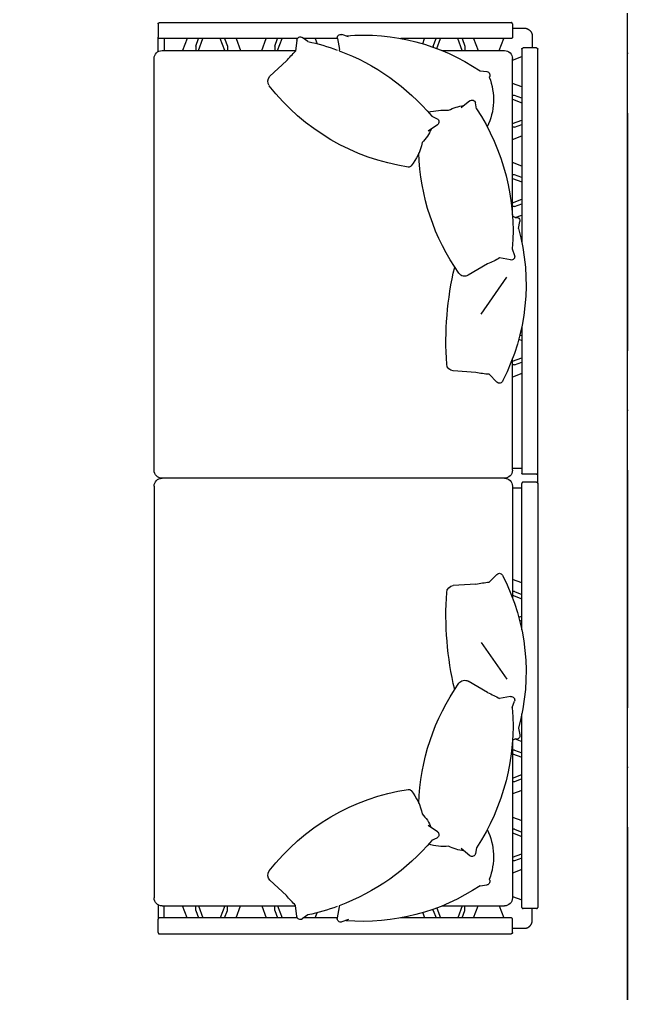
# Model space of a CAD drawing. Header units: millimetres. Extents: x 82776 to 137242, y 11666 to 27998.
# Drawn here: x 104416.7 to 104570.3, y 27230.4 to 27476.3 of the extents above; entities that cross this region are included whole.
import ezdxf

# ---------------------------------------------------------------- set-up
doc = ezdxf.new("R2010")
doc.units = ezdxf.units.MM
doc.linetypes.add('ACAD_ISO10W100', pattern=[18, 12, -3, 0, -3])
doc.layers.add('0_IFC_Area', color=100, linetype='Continuous', plot=False)
for name, color, linetype in [('0_IFC_Grid', 14, 'ACAD_ISO10W100'), ('2_IFC_Wall', 130, 'Continuous'), ('6_IFC_Furniture', 35, 'Continuous')]:
    doc.layers.add(name, color=color, linetype=linetype)

# ---------------------------------------------------------------- blocks, each defined once
blk = doc.blocks.new('bdlobitkoltuk1pl')
blk.add_wipeout([(114.38, -95.91), (114.78, -95.88), (114.91, -95.8), (114.93, -95.81), (114.98, -95.68), (115, -95.6), (115, -6.69), (114.94, -6.51), (114.96, -6.47), (114.86, -6.44), (114.7, -6.39), (113.61, -6.39), (113.61, -3.25), (113.6, -3.21), (113.56, -2.93), (113.43, -2.56), (113.35, -2.4), (113.26, -2.25), (113.23, -2.21), (113.08, -2.03), (112.95, -1.9), (112.81, -1.79), (112.58, -1.63), (112.3, -1.51), (112.12, -1.45), (111.77, -1.39), (111.61, -1.39), (108.61, -1.39), (108.61, -1.09), (108.61, -0.3), (108.6, -0.23), (108.59, -0.19), (108.56, -0.13), (108.44, -0.03), (108.37, -0.01), (108.34, 0), (-108.32, 0.01), (-108.32, 0.02), (-108.43, -0.02), (-108.49, -0.06), (-108.52, -0.09), (-108.58, -0.17), (-108.61, -1.39), (-111.61, -1.39), (-111.79, -1.4), (-111.79, -1.4), (-112.12, -1.45), (-112.14, -1.46), (-112.39, -1.55), (-112.46, -1.58), (-112.77, -1.76), (-112.79, -1.74), (-113.06, -2.01), (-113.08, -2), (-113.29, -2.29), (-113.33, -2.36), (-113.45, -2.61), (-113.48, -2.67), (-113.56, -2.93), (-113.56, -2.95), (-113.61, -3.3), (-113.61, -6.39), (-114.7, -6.39), (-114.73, -6.39), (-114.77, -6.4), (-114.8, -6.4), (-114.83, -6.42), (-114.85, -6.43), (-114.89, -6.45), (-114.9, -6.46), (-114.93, -6.49), (-114.95, -6.52), (-114.96, -6.54), (-114.98, -6.57), (-114.99, -6.6), (-114.99, -6.62), (-115, -6.66), (-115, -6.69), (-115, -95.59), (-114.99, -95.65), (-114.98, -95.69), (-114.97, -95.72), (-114.95, -95.76), (-114.94, -95.76), (-114.92, -95.79), (-114.89, -95.82), (-114.86, -95.84), (-114.81, -95.87), (-114.76, -95.88), (-114.72, -95.89), (-114.67, -95.89), (-107.69, -95.89), (-107.59, -96.03), (-107.59, -96.03), (-107.37, -96.3), (-107.37, -96.3), (-107.19, -96.46), (-106.91, -96.65), (-106.91, -96.65), (-106.54, -96.8), (-106.31, -96.85), (-105.95, -96.89), (105.95, -96.89), (106.66, -96.76), (107.37, -96.3), (107.69, -95.89)]).dxf.layer = '6_IFC_Furniture'
at = {"layer": '6_IFC_Furniture'}
for p, q in [((-1.3, 0), (1.3, 0)), ((-108.31, -4), (-107.88, -4)), ((-63.08, -4.86), (-64.78, -4.51)), ((63.08, -4.86), (64.78, -4.51)), ((108.31, -4), (107.88, -4)), ((-66.38, -6.39), (-105.95, -6.39)), ((-57.9, -6.42), (-56.26, -5.86)), ((-55.11, -6.85), (-55.63, -9.63)), ((-2, -6.39), (-30.12, -6.39)), ((2, -6.39), (30.12, -6.39)), ((55.11, -6.85), (55.63, -9.63)), ((57.9, -6.42), (56.26, -5.86)), ((66.38, -6.39), (105.95, -6.39)), ((-107.95, -24.16), (-107.95, -8.39)), ((-41.44, -14.25), (-50.74, -7.84)), ((0, -8.39), (0, -94.89)), ((0, -8.39), (0, -94.89)), ((41.44, -14.25), (50.74, -7.84)), ((107.95, -24.16), (107.95, -8.39)), ((-24.26, -10.3), (-26.25, -12.3)), ((24.26, -10.3), (26.25, -12.3)), ((-102.85, -14.58), (-102.65, -12.85)), ((-54.12, -12.67), (-51.23, -17.56)), ((54.12, -12.67), (51.23, -17.56)), ((102.85, -14.58), (102.65, -12.85)), ((-95.27, -17.15), (-93.48, -19.33)), ((-93.28, -15.47), (-94.74, -15.72)), ((-26.72, -15.65), (-27.08, -21.33)), ((26.72, -15.65), (27.08, -21.33)), ((93.28, -15.47), (94.74, -15.72)), ((95.27, -17.15), (93.48, -19.33)), ((-91.39, -26.76), (-90.73, -25.43)), ((-89.21, -25.33), (-87.64, -27.67)), ((89.21, -25.33), (87.64, -27.67)), ((91.39, -26.76), (90.73, -25.43)), ((-111.41, -47.82), (-111.98, -49.46)), ((111.41, -47.82), (111.98, -49.46)), ((-110.99, -50.61), (-108.22, -50.1)), ((110.99, -50.61), (108.22, -50.1)), ((-110.22, -58.05), (-111.24, -59.46)), ((110.22, -58.05), (111.24, -59.46)), ((-110.62, -60.85), (-107.81, -61.15)), ((-107.95, -94.89), (-107.95, -61.13)), ((110.62, -60.85), (107.81, -61.15)), ((107.95, -94.89), (107.95, -61.13)), ((-105.33, -63.46), (-101.47, -67.63)), ((105.33, -63.46), (101.47, -67.63)), ((-2, -96.89), (-105.95, -96.89)), ((2, -96.89), (105.95, -96.89))]:
    blk.add_line(p, q, dxfattribs=at)
for points in [[(-108.61, -0.3), (-108.61, -0.29), (-108.61, -0.29), (-108.61, -0.28), (-108.61, -0.27), (-108.61, -0.27), (-108.61, -0.26), (-108.61, -0.25), (-108.61, -0.25), (-108.61, -0.24), (-108.6, -0.23), (-108.6, -0.22), (-108.6, -0.22), (-108.6, -0.21), (-108.6, -0.2), (-108.59, -0.2), (-108.59, -0.19), (-108.59, -0.18), (-108.59, -0.18), (-108.58, -0.17), (-108.58, -0.16), (-108.58, -0.16), (-108.57, -0.15), (-108.57, -0.14), (-108.56, -0.14), (-108.56, -0.13), (-108.55, -0.12), (-108.55, -0.12), (-108.55, -0.11), (-108.54, -0.1), (-108.54, -0.1), (-108.53, -0.09), (-108.52, -0.09), (-108.52, -0.08), (-108.51, -0.08), (-108.51, -0.07), (-108.5, -0.07), (-108.5, -0.06), (-108.49, -0.06), (-108.48, -0.05), (-108.48, -0.05), (-108.47, -0.04), (-108.46, -0.04), (-108.46, -0.04), (-108.45, -0.03), (-108.44, -0.03), (-108.44, -0.03), (-108.43, -0.02), (-108.42, -0.02), (-108.42, -0.02), (-108.41, -0.02), (-108.4, -0.01), (-108.4, -0.01), (-108.39, -0.01), (-108.38, -0.01), (-108.37, -0.01), (-108.37, -0.01), (-108.36, 0), (-108.35, 0), (-108.35, 0), (-108.34, 0), (-108.33, 0), (-108.33, 0), (-108.32, 0), (-108.31, 0)], [(-1.3, 0), (-108.31, 0)], [(-1, -0.3), (-1, -0.29), (-1, -0.29), (-1, -0.28), (-1, -0.27), (-1, -0.27), (-1, -0.26), (-1, -0.25), (-1.01, -0.25), (-1.01, -0.24), (-1.01, -0.23), (-1.01, -0.22), (-1.01, -0.22), (-1.01, -0.21), (-1.02, -0.2), (-1.02, -0.2), (-1.02, -0.19), (-1.02, -0.18), (-1.03, -0.18), (-1.03, -0.17), (-1.03, -0.16), (-1.04, -0.16), (-1.04, -0.15), (-1.04, -0.14), (-1.05, -0.14), (-1.05, -0.13), (-1.06, -0.12), (-1.06, -0.12), (-1.07, -0.11), (-1.07, -0.1), (-1.08, -0.1), (-1.08, -0.09), (-1.09, -0.09), (-1.09, -0.08), (-1.1, -0.08), (-1.1, -0.07), (-1.11, -0.07), (-1.12, -0.06), (-1.12, -0.06), (-1.13, -0.05), (-1.14, -0.05), (-1.14, -0.04), (-1.15, -0.04), (-1.16, -0.04), (-1.16, -0.03), (-1.17, -0.03), (-1.18, -0.03), (-1.18, -0.02), (-1.19, -0.02), (-1.2, -0.02), (-1.2, -0.02), (-1.21, -0.01), (-1.22, -0.01), (-1.22, -0.01), (-1.23, -0.01), (-1.24, -0.01), (-1.25, -0.01), (-1.25, 0), (-1.26, 0), (-1.27, 0), (-1.27, 0), (-1.28, 0), (-1.29, 0), (-1.29, 0), (-1.3, 0)], [(1, -0.3), (1, -0.29), (1, -0.29), (1, -0.28), (1, -0.27), (1, -0.27), (1, -0.26), (1, -0.25), (1.01, -0.25), (1.01, -0.24), (1.01, -0.23), (1.01, -0.22), (1.01, -0.22), (1.01, -0.21), (1.02, -0.2), (1.02, -0.2), (1.02, -0.19), (1.02, -0.18), (1.03, -0.18), (1.03, -0.17), (1.03, -0.16), (1.04, -0.16), (1.04, -0.15), (1.04, -0.14), (1.05, -0.14), (1.05, -0.13), (1.06, -0.12), (1.06, -0.12), (1.07, -0.11), (1.07, -0.1), (1.08, -0.1), (1.08, -0.09), (1.09, -0.09), (1.09, -0.08), (1.1, -0.08), (1.1, -0.07), (1.11, -0.07), (1.12, -0.06), (1.12, -0.06), (1.13, -0.05), (1.14, -0.05), (1.14, -0.04), (1.15, -0.04), (1.16, -0.04), (1.16, -0.03), (1.17, -0.03), (1.18, -0.03), (1.18, -0.02), (1.19, -0.02), (1.2, -0.02), (1.2, -0.02), (1.21, -0.01), (1.22, -0.01), (1.22, -0.01), (1.23, -0.01), (1.24, -0.01), (1.25, -0.01), (1.25, 0), (1.26, 0), (1.27, 0), (1.27, 0), (1.28, 0), (1.29, 0), (1.29, 0), (1.3, 0)], [(1.3, 0), (108.31, 0)], [(108.61, -0.3), (108.61, -0.29), (108.61, -0.29), (108.61, -0.28), (108.61, -0.27), (108.61, -0.27), (108.61, -0.26), (108.61, -0.25), (108.61, -0.25), (108.61, -0.24), (108.6, -0.23), (108.6, -0.22), (108.6, -0.22), (108.6, -0.21), (108.6, -0.2), (108.59, -0.2), (108.59, -0.19), (108.59, -0.18), (108.59, -0.18), (108.58, -0.17), (108.58, -0.16), (108.58, -0.16), (108.57, -0.15), (108.57, -0.14), (108.56, -0.14), (108.56, -0.13), (108.55, -0.12), (108.55, -0.12), (108.55, -0.11), (108.54, -0.1), (108.54, -0.1), (108.53, -0.09), (108.52, -0.09), (108.52, -0.08), (108.51, -0.08), (108.51, -0.07), (108.5, -0.07), (108.5, -0.06), (108.49, -0.06), (108.48, -0.05), (108.48, -0.05), (108.47, -0.04), (108.46, -0.04), (108.46, -0.04), (108.45, -0.03), (108.44, -0.03), (108.44, -0.03), (108.43, -0.02), (108.42, -0.02), (108.42, -0.02), (108.41, -0.02), (108.4, -0.01), (108.4, -0.01), (108.39, -0.01), (108.38, -0.01), (108.37, -0.01), (108.37, -0.01), (108.36, 0), (108.35, 0), (108.35, 0), (108.34, 0), (108.33, 0), (108.33, 0), (108.32, 0), (108.31, 0)], [(-113.61, -3.39), (-113.61, -3.34), (-113.61, -3.3), (-113.61, -3.25), (-113.6, -3.21), (-113.6, -3.16), (-113.59, -3.12), (-113.59, -3.07), (-113.58, -3.02), (-113.57, -2.98), (-113.56, -2.93), (-113.55, -2.88), (-113.54, -2.84), (-113.52, -2.79), (-113.51, -2.74), (-113.49, -2.7), (-113.47, -2.65), (-113.45, -2.61), (-113.43, -2.56), (-113.41, -2.51), (-113.39, -2.47), (-113.37, -2.42), (-113.34, -2.38), (-113.31, -2.34), (-113.29, -2.29), (-113.26, -2.25), (-113.23, -2.21), (-113.2, -2.17), (-113.17, -2.13), (-113.13, -2.09), (-113.1, -2.05), (-113.06, -2.01), (-113.03, -1.97), (-112.99, -1.94), (-112.95, -1.9), (-112.91, -1.87), (-112.87, -1.83), (-112.83, -1.8), (-112.79, -1.77), (-112.75, -1.74), (-112.71, -1.71), (-112.66, -1.69), (-112.62, -1.66), (-112.58, -1.63), (-112.53, -1.61), (-112.49, -1.59), (-112.44, -1.57), (-112.39, -1.55), (-112.35, -1.53), (-112.3, -1.51), (-112.26, -1.49), (-112.21, -1.48), (-112.16, -1.46), (-112.12, -1.45), (-112.07, -1.44), (-112.02, -1.43), (-111.98, -1.42), (-111.93, -1.41), (-111.88, -1.41), (-111.84, -1.4), (-111.79, -1.4), (-111.75, -1.39), (-111.7, -1.39), (-111.66, -1.39), (-111.61, -1.39)], [(-111.61, -1.39), (-108.61, -1.39)], [(-108.61, -0.3), (-108.61, -2.7)], [(-1, -0.3), (-1, -3.7)], [(1, -0.3), (1, -3.7)], [(108.61, -0.3), (108.61, -2.7)], [(111.61, -1.39), (108.61, -1.39)], [(113.61, -3.39), (113.61, -3.34), (113.61, -3.3), (113.61, -3.25), (113.6, -3.21), (113.6, -3.16), (113.59, -3.12), (113.59, -3.07), (113.58, -3.02), (113.57, -2.98), (113.56, -2.93), (113.55, -2.88), (113.54, -2.84), (113.52, -2.79), (113.51, -2.74), (113.49, -2.7), (113.47, -2.65), (113.45, -2.61), (113.43, -2.56), (113.41, -2.51), (113.39, -2.47), (113.37, -2.42), (113.34, -2.38), (113.31, -2.34), (113.29, -2.29), (113.26, -2.25), (113.23, -2.21), (113.2, -2.17), (113.17, -2.13), (113.13, -2.09), (113.1, -2.05), (113.06, -2.01), (113.03, -1.97), (112.99, -1.94), (112.95, -1.9), (112.91, -1.87), (112.87, -1.83), (112.83, -1.8), (112.79, -1.77), (112.75, -1.74), (112.71, -1.71), (112.66, -1.69), (112.62, -1.66), (112.58, -1.63), (112.53, -1.61), (112.49, -1.59), (112.44, -1.57), (112.39, -1.55), (112.35, -1.53), (112.3, -1.51), (112.26, -1.49), (112.21, -1.48), (112.16, -1.46), (112.12, -1.45), (112.07, -1.44), (112.02, -1.43), (111.98, -1.42), (111.93, -1.41), (111.88, -1.41), (111.84, -1.4), (111.79, -1.4), (111.75, -1.39), (111.7, -1.39), (111.66, -1.39), (111.61, -1.39)], [(-113.61, -6.39), (-113.61, -3.39)], [(-108.61, -2.7), (-108.61, -3.7)], [(-108.31, -4), (-108.32, -4), (-108.33, -4), (-108.33, -4), (-108.34, -4), (-108.35, -4), (-108.36, -4), (-108.36, -4), (-108.37, -4), (-108.38, -4), (-108.38, -3.99), (-108.39, -3.99), (-108.4, -3.99), (-108.4, -3.99), (-108.41, -3.99), (-108.42, -3.98), (-108.43, -3.98), (-108.43, -3.98), (-108.44, -3.98), (-108.45, -3.97), (-108.45, -3.97), (-108.46, -3.97), (-108.47, -3.96), (-108.47, -3.96), (-108.48, -3.95), (-108.48, -3.95), (-108.49, -3.95), (-108.5, -3.94), (-108.5, -3.94), (-108.51, -3.93), (-108.51, -3.93), (-108.52, -3.92), (-108.52, -3.92), (-108.53, -3.91), (-108.53, -3.9), (-108.54, -3.9), (-108.54, -3.89), (-108.55, -3.89), (-108.55, -3.88), (-108.56, -3.88), (-108.56, -3.87), (-108.57, -3.86), (-108.57, -3.86), (-108.57, -3.85), (-108.58, -3.84), (-108.58, -3.84), (-108.58, -3.83), (-108.59, -3.82), (-108.59, -3.82), (-108.59, -3.81), (-108.6, -3.8), (-108.6, -3.8), (-108.6, -3.79), (-108.6, -3.78), (-108.6, -3.78), (-108.61, -3.77), (-108.61, -3.76), (-108.61, -3.75), (-108.61, -3.75), (-108.61, -3.74), (-108.61, -3.73), (-108.61, -3.73), (-108.61, -3.72), (-108.61, -3.71), (-108.61, -3.7)], [(-108.31, -4), (-59.49, -4)], [(-105.54, -6.39), (-106.43, -4)], [(-98.8, -4), (-99.68, -6.39)], [(-95.91, -4), (-96.61, -5.89)], [(-95.68, -6.39), (-94.8, -4)], [(-89.54, -6.39), (-90.43, -4)], [(-88.61, -5.89), (-89.31, -4)], [(-85.54, -6.39), (-86.43, -4)], [(-78.8, -4), (-79.68, -6.39)], [(-75.91, -4), (-76.61, -5.89)], [(-75.68, -6.39), (-74.8, -4)], [(-69.54, -6.39), (-70.43, -4)], [(-68.61, -5.89), (-69.31, -4)], [(-65.81, -5.66), (-66.43, -4)], [(-38.37, -4), (-1.3, -4)], [(-35.91, -4), (-36.1, -4.52)], [(-35.09, -4.78), (-34.8, -4)], [(-29.54, -6.39), (-30.43, -4)], [(-28.61, -5.89), (-29.31, -4)], [(-26.43, -4), (-25.54, -6.39)], [(-2.5, -4), (-2.5, -6.39)], [(-1, -3.7), (-1, -3.71), (-1, -3.72), (-1, -3.72), (-1, -3.73), (-1, -3.74), (-1, -3.74), (-1, -3.75), (-1.01, -3.76), (-1.01, -3.77), (-1.01, -3.77), (-1.01, -3.78), (-1.01, -3.79), (-1.01, -3.79), (-1.02, -3.8), (-1.02, -3.81), (-1.02, -3.81), (-1.02, -3.82), (-1.03, -3.83), (-1.03, -3.83), (-1.03, -3.84), (-1.04, -3.85), (-1.04, -3.85), (-1.04, -3.86), (-1.05, -3.87), (-1.05, -3.87), (-1.06, -3.88), (-1.06, -3.89), (-1.07, -3.89), (-1.07, -3.9), (-1.08, -3.9), (-1.08, -3.91), (-1.09, -3.92), (-1.09, -3.92), (-1.1, -3.93), (-1.1, -3.93), (-1.11, -3.94), (-1.12, -3.94), (-1.12, -3.95), (-1.13, -3.95), (-1.14, -3.95), (-1.14, -3.96), (-1.15, -3.96), (-1.16, -3.97), (-1.16, -3.97), (-1.17, -3.97), (-1.18, -3.98), (-1.18, -3.98), (-1.19, -3.98), (-1.2, -3.99), (-1.2, -3.99), (-1.21, -3.99), (-1.22, -3.99), (-1.22, -3.99), (-1.23, -4), (-1.24, -4), (-1.25, -4), (-1.25, -4), (-1.26, -4), (-1.27, -4), (-1.27, -4), (-1.28, -4), (-1.29, -4), (-1.29, -4), (-1.3, -4)], [(1, -3.7), (1, -3.71), (1, -3.72), (1, -3.72), (1, -3.73), (1, -3.74), (1, -3.74), (1, -3.75), (1.01, -3.76), (1.01, -3.77), (1.01, -3.77), (1.01, -3.78), (1.01, -3.79), (1.01, -3.79), (1.02, -3.8), (1.02, -3.81), (1.02, -3.81), (1.02, -3.82), (1.03, -3.83), (1.03, -3.83), (1.03, -3.84), (1.04, -3.85), (1.04, -3.85), (1.04, -3.86), (1.05, -3.87), (1.05, -3.87), (1.06, -3.88), (1.06, -3.89), (1.07, -3.89), (1.07, -3.9), (1.08, -3.9), (1.08, -3.91), (1.09, -3.92), (1.09, -3.92), (1.1, -3.93), (1.1, -3.93), (1.11, -3.94), (1.12, -3.94), (1.12, -3.95), (1.13, -3.95), (1.14, -3.95), (1.14, -3.96), (1.15, -3.96), (1.16, -3.97), (1.16, -3.97), (1.17, -3.97), (1.18, -3.98), (1.18, -3.98), (1.19, -3.98), (1.2, -3.99), (1.2, -3.99), (1.21, -3.99), (1.22, -3.99), (1.22, -3.99), (1.23, -4), (1.24, -4), (1.25, -4), (1.25, -4), (1.26, -4), (1.27, -4), (1.27, -4), (1.28, -4), (1.29, -4), (1.29, -4), (1.3, -4)], [(38.37, -4), (1.3, -4)], [(2.5, -4), (2.5, -6.39)], [(26.43, -4), (25.54, -6.39)], [(28.61, -5.89), (29.31, -4)], [(29.54, -6.39), (30.43, -4)], [(35.09, -4.78), (34.8, -4)], [(35.91, -4), (36.1, -4.52)], [(108.31, -4), (59.49, -4)], [(65.81, -5.66), (66.43, -4)], [(68.61, -5.89), (69.31, -4)], [(69.54, -6.39), (70.43, -4)], [(75.68, -6.39), (74.8, -4)], [(75.91, -4), (76.61, -5.89)], [(78.8, -4), (79.68, -6.39)], [(85.54, -6.39), (86.43, -4)], [(88.61, -5.89), (89.31, -4)], [(89.54, -6.39), (90.43, -4)], [(95.68, -6.39), (94.8, -4)], [(95.91, -4), (96.61, -5.89)], [(98.8, -4), (99.68, -6.39)], [(105.54, -6.39), (106.43, -4)], [(108.31, -4), (108.32, -4), (108.33, -4), (108.33, -4), (108.34, -4), (108.35, -4), (108.36, -4), (108.36, -4), (108.37, -4), (108.38, -4), (108.38, -3.99), (108.39, -3.99), (108.4, -3.99), (108.4, -3.99), (108.41, -3.99), (108.42, -3.98), (108.43, -3.98), (108.43, -3.98), (108.44, -3.98), (108.45, -3.97), (108.45, -3.97), (108.46, -3.97), (108.47, -3.96), (108.47, -3.96), (108.48, -3.95), (108.48, -3.95), (108.49, -3.95), (108.5, -3.94), (108.5, -3.94), (108.51, -3.93), (108.51, -3.93), (108.52, -3.92), (108.52, -3.92), (108.53, -3.91), (108.53, -3.9), (108.54, -3.9), (108.54, -3.89), (108.55, -3.89), (108.55, -3.88), (108.56, -3.88), (108.56, -3.87), (108.57, -3.86), (108.57, -3.86), (108.57, -3.85), (108.58, -3.84), (108.58, -3.84), (108.58, -3.83), (108.59, -3.82), (108.59, -3.82), (108.59, -3.81), (108.6, -3.8), (108.6, -3.8), (108.6, -3.79), (108.6, -3.78), (108.6, -3.78), (108.61, -3.77), (108.61, -3.76), (108.61, -3.75), (108.61, -3.75), (108.61, -3.74), (108.61, -3.73), (108.61, -3.73), (108.61, -3.72), (108.61, -3.71), (108.61, -3.7)], [(108.61, -2.7), (108.61, -3.7)], [(113.61, -6.39), (113.61, -3.39)], [(-114.7, -6.39), (-114.71, -6.39), (-114.71, -6.39), (-114.72, -6.39), (-114.73, -6.39), (-114.73, -6.39), (-114.74, -6.39), (-114.75, -6.39), (-114.75, -6.39), (-114.76, -6.39), (-114.77, -6.4), (-114.78, -6.4), (-114.78, -6.4), (-114.79, -6.4), (-114.8, -6.4), (-114.8, -6.41), (-114.81, -6.41), (-114.82, -6.41), (-114.82, -6.41), (-114.83, -6.42), (-114.84, -6.42), (-114.84, -6.42), (-114.85, -6.43), (-114.86, -6.43), (-114.86, -6.44), (-114.87, -6.44), (-114.88, -6.45), (-114.88, -6.45), (-114.89, -6.45), (-114.9, -6.46), (-114.9, -6.46), (-114.91, -6.47), (-114.91, -6.48), (-114.92, -6.48), (-114.92, -6.49), (-114.93, -6.49), (-114.93, -6.5), (-114.94, -6.5), (-114.94, -6.51), (-114.95, -6.52), (-114.95, -6.52), (-114.96, -6.53), (-114.96, -6.54), (-114.96, -6.54), (-114.97, -6.55), (-114.97, -6.56), (-114.97, -6.56), (-114.98, -6.57), (-114.98, -6.58), (-114.98, -6.58), (-114.98, -6.59), (-114.99, -6.6), (-114.99, -6.6), (-114.99, -6.61), (-114.99, -6.62), (-114.99, -6.63), (-114.99, -6.63), (-115, -6.64), (-115, -6.65), (-115, -6.65), (-115, -6.66), (-115, -6.67), (-115, -6.67), (-115, -6.68), (-115, -6.69)], [(-115, -95.59), (-115, -6.69)], [(-114.7, -6.39), (-112.3, -6.39)], [(-112.3, -6.39), (-111.3, -6.39)], [(-111.3, -6.39), (-111.29, -6.39), (-111.28, -6.39), (-111.27, -6.39), (-111.27, -6.39), (-111.26, -6.39), (-111.25, -6.39), (-111.25, -6.39), (-111.24, -6.39), (-111.23, -6.39), (-111.22, -6.4), (-111.22, -6.4), (-111.21, -6.4), (-111.2, -6.4), (-111.2, -6.4), (-111.19, -6.41), (-111.18, -6.41), (-111.18, -6.41), (-111.17, -6.42), (-111.16, -6.42), (-111.16, -6.42), (-111.15, -6.43), (-111.14, -6.43), (-111.14, -6.43), (-111.13, -6.44), (-111.12, -6.44), (-111.12, -6.45), (-111.11, -6.45), (-111.11, -6.46), (-111.1, -6.46), (-111.1, -6.47), (-111.09, -6.47), (-111.08, -6.48), (-111.08, -6.48), (-111.07, -6.49), (-111.07, -6.49), (-111.06, -6.5), (-111.06, -6.5), (-111.05, -6.51), (-111.05, -6.52), (-111.05, -6.52), (-111.04, -6.53), (-111.04, -6.53), (-111.03, -6.54), (-111.03, -6.55), (-111.03, -6.55), (-111.02, -6.56), (-111.02, -6.57), (-111.02, -6.57), (-111.02, -6.58), (-111.01, -6.59), (-111.01, -6.6), (-111.01, -6.6), (-111.01, -6.61), (-111.01, -6.62), (-111, -6.62), (-111, -6.63), (-111, -6.64), (-111, -6.64), (-111, -6.65), (-111, -6.66), (-111, -6.67), (-111, -6.67), (-111, -6.68), (-111, -6.69)], [(-111, -6.69), (-111, -34.56)], [(-96.61, -5.89), (-96.61, -6.39)], [(-88.61, -5.89), (-88.61, -6.39)], [(-76.61, -5.89), (-76.61, -6.39)], [(-68.61, -5.89), (-68.61, -6.39)], [(-28.61, -5.89), (-28.61, -6.39)], [(28.61, -5.89), (28.61, -6.39)], [(68.61, -5.89), (68.61, -6.39)], [(76.61, -5.89), (76.61, -6.39)], [(88.61, -5.89), (88.61, -6.39)], [(96.61, -5.89), (96.61, -6.39)], [(111.3, -6.39), (111.29, -6.39), (111.28, -6.39), (111.27, -6.39), (111.27, -6.39), (111.26, -6.39), (111.25, -6.39), (111.25, -6.39), (111.24, -6.39), (111.23, -6.39), (111.22, -6.4), (111.22, -6.4), (111.21, -6.4), (111.2, -6.4), (111.2, -6.4), (111.19, -6.41), (111.18, -6.41), (111.18, -6.41), (111.17, -6.42), (111.16, -6.42), (111.16, -6.42), (111.15, -6.43), (111.14, -6.43), (111.14, -6.43), (111.13, -6.44), (111.12, -6.44), (111.12, -6.45), (111.11, -6.45), (111.11, -6.46), (111.1, -6.46), (111.1, -6.47), (111.09, -6.47), (111.08, -6.48), (111.08, -6.48), (111.07, -6.49), (111.07, -6.49), (111.06, -6.5), (111.06, -6.5), (111.05, -6.51), (111.05, -6.52), (111.05, -6.52), (111.04, -6.53), (111.04, -6.53), (111.03, -6.54), (111.03, -6.55), (111.03, -6.55), (111.02, -6.56), (111.02, -6.57), (111.02, -6.57), (111.02, -6.58), (111.01, -6.59), (111.01, -6.6), (111.01, -6.6), (111.01, -6.61), (111.01, -6.62), (111, -6.62), (111, -6.63), (111, -6.64), (111, -6.64), (111, -6.65), (111, -6.66), (111, -6.67), (111, -6.67), (111, -6.68), (111, -6.69)], [(111, -6.69), (111, -34.56)], [(112.3, -6.39), (111.3, -6.39)], [(114.7, -6.39), (112.3, -6.39)], [(114.7, -6.39), (114.71, -6.39), (114.71, -6.39), (114.72, -6.39), (114.73, -6.39), (114.73, -6.39), (114.74, -6.39), (114.75, -6.39), (114.75, -6.39), (114.76, -6.39), (114.77, -6.4), (114.78, -6.4), (114.78, -6.4), (114.79, -6.4), (114.8, -6.4), (114.8, -6.41), (114.81, -6.41), (114.82, -6.41), (114.82, -6.41), (114.83, -6.42), (114.84, -6.42), (114.84, -6.42), (114.85, -6.43), (114.86, -6.43), (114.86, -6.44), (114.87, -6.44), (114.88, -6.45), (114.88, -6.45), (114.89, -6.45), (114.9, -6.46), (114.9, -6.46), (114.91, -6.47), (114.91, -6.48), (114.92, -6.48), (114.92, -6.49), (114.93, -6.49), (114.93, -6.5), (114.94, -6.5), (114.94, -6.51), (114.95, -6.52), (114.95, -6.52), (114.96, -6.53), (114.96, -6.54), (114.96, -6.54), (114.97, -6.55), (114.97, -6.56), (114.97, -6.56), (114.98, -6.57), (114.98, -6.58), (114.98, -6.58), (114.98, -6.59), (114.99, -6.6), (114.99, -6.6), (114.99, -6.61), (114.99, -6.62), (114.99, -6.63), (114.99, -6.63), (115, -6.64), (115, -6.65), (115, -6.65), (115, -6.66), (115, -6.67), (115, -6.67), (115, -6.68), (115, -6.69)], [(115, -95.59), (115, -6.69)], [(-107.95, -9.7), (-111, -8.57)], [(107.95, -9.7), (111, -8.57)], [(-111, -16.2), (-107.95, -15.07)], [(111, -16.2), (107.95, -15.07)], [(-111, -19.09), (-109.11, -18.39)], [(-107.95, -19.07), (-111, -20.2)], [(-109.11, -18.39), (-107.95, -18.39)], [(109.11, -18.39), (107.95, -18.39)], [(107.95, -19.07), (111, -20.2)], [(111, -19.09), (109.11, -18.39)], [(-108.48, -25.51), (-111, -24.57)], [(108.48, -25.51), (111, -24.57)], [(-109.11, -26.39), (-111, -25.69)], [(-109.11, -26.39), (-108.8, -26.39)], [(109.11, -26.39), (108.8, -26.39)], [(109.11, -26.39), (111, -25.69)], [(-109.68, -29.06), (-111, -28.57)], [(109.68, -29.06), (111, -28.57)], [(-111, -50.62), (-111, -59.12)], [(111, -50.62), (111, -59.12)], [(-111, -56.2), (-109.67, -55.71)], [(111, -56.2), (109.67, -55.71)], [(-111, -59.09), (-110.96, -59.07)], [(-111, -60.71), (-111, -95.59)], [(111, -59.09), (110.96, -59.07)], [(111, -60.71), (111, -95.59)], [(-107.95, -65.7), (-111, -64.57)], [(-109.11, -66.39), (-111, -65.69)], [(107.95, -65.7), (111, -64.57)], [(109.11, -66.39), (111, -65.69)], [(-107.95, -69.7), (-111, -68.57)], [(-109.11, -66.39), (-107.95, -66.39)], [(109.11, -66.39), (107.95, -66.39)], [(107.95, -69.7), (111, -68.57)], [(-111, -76.2), (-107.95, -75.07)], [(111, -76.2), (107.95, -75.07)], [(-111, -79.09), (-109.11, -78.39)], [(-109.11, -78.39), (-107.95, -78.39)], [(109.11, -78.39), (107.95, -78.39)], [(111, -79.09), (109.11, -78.39)], [(-107.95, -79.07), (-111, -80.2)], [(107.95, -79.07), (111, -80.2)], [(-107.95, -85.7), (-111, -84.57)], [(-109.11, -86.39), (-111, -85.69)], [(107.95, -85.7), (111, -84.57)], [(109.11, -86.39), (111, -85.69)], [(-109.11, -86.39), (-107.95, -86.39)], [(109.11, -86.39), (107.95, -86.39)], [(-111, -88.57), (-107.95, -89.7)], [(111, -88.57), (107.95, -89.7)], [(-114.7, -95.89), (-114.71, -95.89), (-114.71, -95.89), (-114.72, -95.89), (-114.73, -95.89), (-114.73, -95.89), (-114.74, -95.88), (-114.75, -95.88), (-114.75, -95.88), (-114.76, -95.88), (-114.77, -95.88), (-114.78, -95.88), (-114.78, -95.88), (-114.79, -95.87), (-114.8, -95.87), (-114.8, -95.87), (-114.81, -95.87), (-114.82, -95.86), (-114.82, -95.86), (-114.83, -95.86), (-114.84, -95.85), (-114.84, -95.85), (-114.85, -95.85), (-114.86, -95.84), (-114.86, -95.84), (-114.87, -95.83), (-114.88, -95.83), (-114.88, -95.83), (-114.89, -95.82), (-114.9, -95.82), (-114.9, -95.81), (-114.91, -95.81), (-114.91, -95.8), (-114.92, -95.79), (-114.92, -95.79), (-114.93, -95.78), (-114.93, -95.78), (-114.94, -95.77), (-114.94, -95.76), (-114.95, -95.76), (-114.95, -95.75), (-114.96, -95.75), (-114.96, -95.74), (-114.96, -95.73), (-114.97, -95.73), (-114.97, -95.72), (-114.97, -95.71), (-114.98, -95.7), (-114.98, -95.7), (-114.98, -95.69), (-114.98, -95.68), (-114.99, -95.68), (-114.99, -95.67), (-114.99, -95.66), (-114.99, -95.66), (-114.99, -95.65), (-114.99, -95.64), (-115, -95.64), (-115, -95.63), (-115, -95.62), (-115, -95.61), (-115, -95.61), (-115, -95.6), (-115, -95.59), (-115, -95.59)], [(-114.7, -95.89), (-112.3, -95.89)], [(-112.3, -95.89), (-111.3, -95.89)], [(-111, -95.59), (-111, -95.59), (-111, -95.6), (-111, -95.61), (-111, -95.62), (-111, -95.62), (-111, -95.63), (-111, -95.64), (-111, -95.64), (-111, -95.65), (-111.01, -95.66), (-111.01, -95.67), (-111.01, -95.67), (-111.01, -95.68), (-111.01, -95.69), (-111.02, -95.69), (-111.02, -95.7), (-111.02, -95.71), (-111.02, -95.71), (-111.03, -95.72), (-111.03, -95.73), (-111.03, -95.73), (-111.04, -95.74), (-111.04, -95.75), (-111.05, -95.75), (-111.05, -95.76), (-111.05, -95.77), (-111.06, -95.77), (-111.06, -95.78), (-111.07, -95.78), (-111.07, -95.79), (-111.08, -95.79), (-111.08, -95.8), (-111.09, -95.8), (-111.1, -95.81), (-111.1, -95.81), (-111.11, -95.82), (-111.11, -95.82), (-111.12, -95.83), (-111.12, -95.83), (-111.13, -95.84), (-111.14, -95.84), (-111.14, -95.85), (-111.15, -95.85), (-111.16, -95.85), (-111.16, -95.86), (-111.17, -95.86), (-111.18, -95.86), (-111.18, -95.87), (-111.19, -95.87), (-111.2, -95.87), (-111.2, -95.87), (-111.21, -95.88), (-111.22, -95.88), (-111.22, -95.88), (-111.23, -95.88), (-111.24, -95.88), (-111.25, -95.88), (-111.25, -95.88), (-111.26, -95.89), (-111.27, -95.89), (-111.27, -95.89), (-111.28, -95.89), (-111.29, -95.89), (-111.3, -95.89)], [(-107.69, -95.89), (-111.28, -95.89)], [(-111, -94.39), (-107.95, -94.39)], [(107.69, -95.89), (111.28, -95.89)], [(111, -94.39), (107.95, -94.39)], [(111, -95.59), (111, -95.59), (111, -95.6), (111, -95.61), (111, -95.62), (111, -95.62), (111, -95.63), (111, -95.64), (111, -95.64), (111, -95.65), (111.01, -95.66), (111.01, -95.67), (111.01, -95.67), (111.01, -95.68), (111.01, -95.69), (111.02, -95.69), (111.02, -95.7), (111.02, -95.71), (111.02, -95.71), (111.03, -95.72), (111.03, -95.73), (111.03, -95.73), (111.04, -95.74), (111.04, -95.75), (111.05, -95.75), (111.05, -95.76), (111.05, -95.77), (111.06, -95.77), (111.06, -95.78), (111.07, -95.78), (111.07, -95.79), (111.08, -95.79), (111.08, -95.8), (111.09, -95.8), (111.1, -95.81), (111.1, -95.81), (111.11, -95.82), (111.11, -95.82), (111.12, -95.83), (111.12, -95.83), (111.13, -95.84), (111.14, -95.84), (111.14, -95.85), (111.15, -95.85), (111.16, -95.85), (111.16, -95.86), (111.17, -95.86), (111.18, -95.86), (111.18, -95.87), (111.19, -95.87), (111.2, -95.87), (111.2, -95.87), (111.21, -95.88), (111.22, -95.88), (111.22, -95.88), (111.23, -95.88), (111.24, -95.88), (111.25, -95.88), (111.25, -95.88), (111.26, -95.89), (111.27, -95.89), (111.27, -95.89), (111.28, -95.89), (111.29, -95.89), (111.3, -95.89)], [(112.3, -95.89), (111.3, -95.89)], [(114.7, -95.89), (112.3, -95.89)], [(114.7, -95.89), (114.71, -95.89), (114.71, -95.89), (114.72, -95.89), (114.73, -95.89), (114.73, -95.89), (114.74, -95.88), (114.75, -95.88), (114.75, -95.88), (114.76, -95.88), (114.77, -95.88), (114.78, -95.88), (114.78, -95.88), (114.79, -95.87), (114.8, -95.87), (114.8, -95.87), (114.81, -95.87), (114.82, -95.86), (114.82, -95.86), (114.83, -95.86), (114.84, -95.85), (114.84, -95.85), (114.85, -95.85), (114.86, -95.84), (114.86, -95.84), (114.87, -95.83), (114.88, -95.83), (114.88, -95.83), (114.89, -95.82), (114.9, -95.82), (114.9, -95.81), (114.91, -95.81), (114.91, -95.8), (114.92, -95.79), (114.92, -95.79), (114.93, -95.78), (114.93, -95.78), (114.94, -95.77), (114.94, -95.76), (114.95, -95.76), (114.95, -95.75), (114.96, -95.75), (114.96, -95.74), (114.96, -95.73), (114.97, -95.73), (114.97, -95.72), (114.97, -95.71), (114.98, -95.7), (114.98, -95.7), (114.98, -95.69), (114.98, -95.68), (114.99, -95.68), (114.99, -95.67), (114.99, -95.66), (114.99, -95.66), (114.99, -95.65), (114.99, -95.64), (115, -95.64), (115, -95.63), (115, -95.62), (115, -95.61), (115, -95.61), (115, -95.6), (115, -95.59), (115, -95.59)]]:
    blk.add_lwpolyline(points, dxfattribs=at)
for centre, radius, start, end in [((-64.96, -5.37), 0.881, 78.2362, 197.8267), ((-48.93, -55.97), 53.03, 62.7515, 105.4716), ((48.93, -55.97), 53.03, 74.5284, 117.2485), ((64.96, -5.37), 0.881, 342.1733, 101.7638), ((-105.95, -8.39), 2, 90, 180), ((-62.38, -62.61), 56.37, 85.4433, 123.2396), ((-53.23, -13.14), 14.63, 149.1853, 151.9753), ((-55.97, -6.69), 0.881, 349.4178, 109.0083), ((-2, -8.39), 2, 0, 90), ((2, -8.39), 2, 90, 180), ((55.97, -6.69), 0.881, 70.9917, 190.5822), ((62.38, -62.61), 56.37, 56.7604, 94.5567), ((53.23, -13.14), 14.63, 28.0247, 30.8147), ((105.95, -8.39), 2, 0, 90), ((-75.5, -21.33), 23.07, 22.0751, 30.5042), ((-24.88, -9.68), 0.881, 315.1512, 74.7417), ((24.88, -9.68), 0.881, 105.2583, 224.8488), ((75.5, -21.33), 23.07, 149.4958, 157.9249), ((-101.77, -12.95), 0.881, 53.7243, 173.3148), ((-95.54, -26.97), 15.8, 64.2683, 111.1928), ((95.54, -26.97), 15.8, 68.8072, 115.7317), ((101.77, -12.95), 0.881, 6.6852, 126.2757), ((-58.84, -44.17), 53.03, 146.0794, 184.5996), ((-49.26, -10.78), 23.07, 347.8084, 356.2376), ((49.26, -10.78), 23.07, 183.7624, 192.1916), ((58.84, -44.17), 53.03, 355.4004, 33.9206), ((-94.59, -16.59), 0.881, 99.7398, 219.3304), ((94.59, -16.59), 0.881, 320.6696, 80.2602), ((-83.25, -17.52), 10.86, 185.8657, 207.4649), ((-52.75, -18.46), 1.76, 305.3604, 30.5656), ((52.75, -18.46), 1.76, 149.4344, 234.6396), ((83.25, -17.52), 10.86, 332.5351, 354.1343), ((-83.52, 24.9), 54.92, 271.4488, 305.3604), ((-34.61, 57.17), 80.35, 256.5373, 274.1409), ((-28.84, -21.21), 1.76, 271.0937, 356.299), ((28.84, -21.21), 1.76, 183.701, 268.9063), ((34.61, 57.17), 80.35, 265.8591, 283.4627), ((83.52, 24.9), 54.92, 234.6396, 268.5512), ((-78.45, -23.61), 14.49, 175.718, 195.9956), ((78.45, -23.61), 14.49, 344.0044, 4.282), ((-55.12, -69.9), 56.37, 130.0598, 159.4766), ((-89.95, -25.83), 0.881, 33.969, 153.5595), ((-92.31, -36.95), 10.86, 45.8345, 67.4337), ((92.31, -36.95), 10.86, 112.5663, 134.1655), ((89.95, -25.83), 0.881, 26.4405, 146.031), ((55.12, -69.9), 56.37, 20.5234, 49.9402), ((-87.86, -43.31), 14.49, 51.5413, 77.5814), ((87.86, -43.31), 14.49, 102.4186, 128.4587), ((-132.86, -24.51), 54.92, 307.939, 351.4127), ((-79.35, -32.59), 0.8, 351.4127, 51.5413), ((79.35, -32.59), 0.8, 128.4587, 188.5873), ((132.86, -24.51), 54.92, 188.5873, 232.061), ((-111.15, -49.75), 0.881, 160.8859, 280.4764), ((-55.12, -69.9), 56.37, 160.0144, 167.856), ((-111.83, -79.16), 29.28, 82.2916, 82.9019), ((111.83, -79.16), 29.28, 97.0981, 97.7084), ((55.12, -69.9), 56.37, 12.144, 19.9856), ((111.15, -49.75), 0.881, 259.5236, 19.1141), ((-110.52, -59.97), 0.881, 144.291, 263.8816), ((-90.88, -45.48), 23.07, 222.7951, 231.2243), ((90.88, -45.48), 23.07, 308.7757, 317.2049), ((110.52, -59.97), 0.881, 276.1184, 35.709), ((-100.18, -66.44), 1.76, 222.7338, 307.939), ((100.18, -66.44), 1.76, 232.061, 317.2662), ((-105.95, -94.89), 2, 180, 270), ((-2, -94.89), 2, 270, 0), ((2, -94.89), 2, 180, 270), ((105.95, -94.89), 2, 270, 0)]:
    blk.add_arc(centre, radius, start, end, dxfattribs=at)
blk = doc.blocks.new('A K1 PLAN')
at = {"layer": '2_IFC_Wall'}
blk.add_lwpolyline([(1285.02, 200.01), (1550, 200.01), (1550, 680), (620, 680)], dxfattribs=at)
at = {"xscale": -1, "rotation": 270}
blk.add_blockref('bdlobitkoltuk1pl', (1527.32, 462.54), dxfattribs=at)
blk = doc.blocks.new('A_AKS')
at = {"layer": '0_IFC_Grid', "ltscale": 5}
blk.add_lwpolyline([(1550, 1355), (1549.99809, 255)], dxfattribs=at)
blk = doc.blocks.new('A_K1_ALAN')
at = {"layer": '0_IFC_Area'}
blk.add_lwpolyline([(-430, 810), (-950, 810), (-950, 330.01), (-430, 330.01)], close=True, dxfattribs=at)

msp = doc.modelspace()

# ---------------------------------------------------------------- block references
msp.add_blockref('A K1 PLAN', (103020.29, 26897.91))

# ---------------------------------------------------------------- next in the draw order: block references
for name, p in [('A_AKS', (103020.29, 26367.91)), ('A_K1_ALAN', (105000.29, 26767.91))]:
    msp.add_blockref(name, p)

doc.saveas('drawing.dxf')
